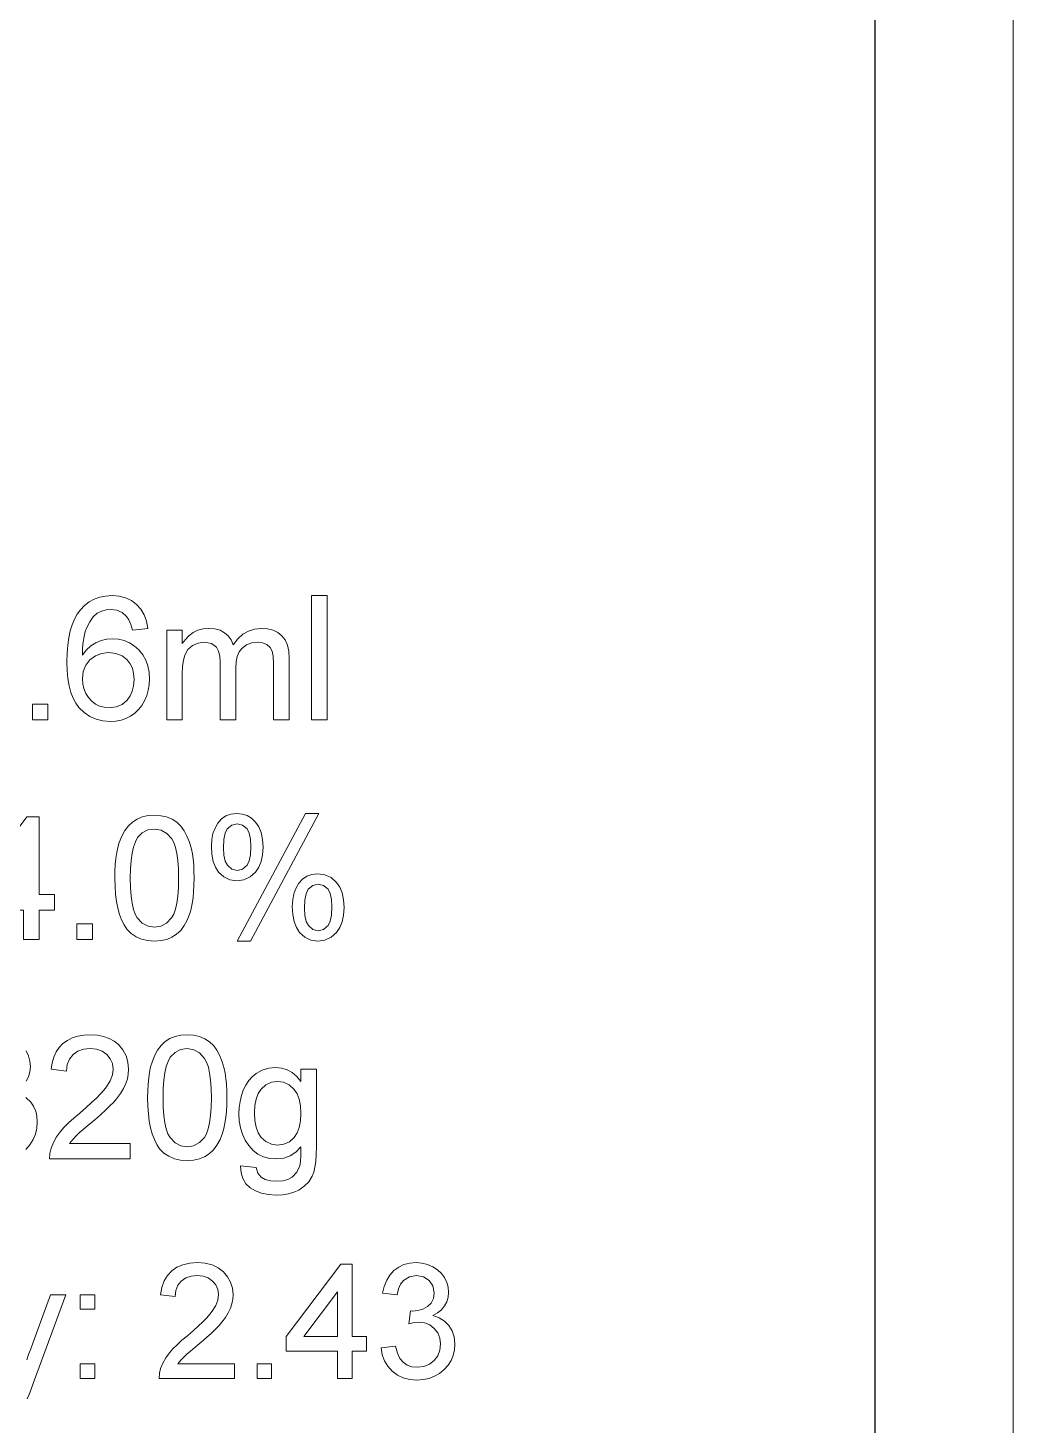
# Model space of a CAD drawing. Extents: x 0 to 297, y 0 to 420.
# Drawn here: x 261.3 to 297, y 44.5 to 95.2 of the extents above; entities that cross this region are included whole.
import ezdxf

# ---------------------------------------------------------------- set-up
doc = ezdxf.new("R2010")
doc.units = 0

msp = doc.modelspace()

# ---------------------------------------------------------------- linework, layer by layer
at = {"color": 7, "lineweight": 13}
msp.add_line((297, 0), (297, 420), dxfattribs=at)
at = {"color": 7, "lineweight": 30}
msp.add_line((292, 5), (292, 415), dxfattribs=at)
at = {"color": 7, "lineweight": 13}
for points in [[(265.621, 73.403), (265.059, 73.341), (265.002, 73.549), (264.932, 73.716), (264.848, 73.841), (264.685, 73.98), (264.499, 74.063), (264.289, 74.091), (264.115, 74.076), (263.948, 74.03), (263.789, 73.954), (263.643, 73.818), (263.515, 73.646), (263.404, 73.438), (263.349, 73.29), (263.306, 73.115), (263.274, 72.914), (263.254, 72.687), (263.246, 72.433), (263.39, 72.617), (263.554, 72.767), (263.737, 72.882), (263.934, 72.963), (264.137, 73.012), (264.346, 73.028), (264.562, 73.012), (264.764, 72.963), (264.954, 72.882), (265.13, 72.768), (265.293, 72.621), (265.434, 72.449), (265.543, 72.257), (265.621, 72.047), (265.668, 71.817), (265.684, 71.568), (265.672, 71.36), (265.637, 71.159), (265.58, 70.966), (265.499, 70.78), (265.398, 70.609), (265.28, 70.459), (265.145, 70.33), (264.992, 70.222), (264.826, 70.137), (264.648, 70.077), (264.46, 70.04), (264.261, 70.028), (263.992, 70.048), (263.744, 70.109), (263.517, 70.21), (263.31, 70.351), (263.123, 70.533), (263.007, 70.69), (262.908, 70.874), (262.827, 71.085), (262.764, 71.323), (262.719, 71.587), (262.693, 71.878), (262.684, 72.195), (262.691, 72.508), (262.714, 72.799), (262.752, 73.067), (262.806, 73.314), (262.875, 73.538), (262.959, 73.74), (263.058, 73.921), (263.173, 74.079), (263.324, 74.235), (263.491, 74.363), (263.674, 74.463), (263.875, 74.534), (264.091, 74.576), (264.324, 74.591), (264.582, 74.571), (264.815, 74.512), (265.023, 74.413), (265.208, 74.275), (265.363, 74.102), (265.484, 73.9), (265.57, 73.666)], [(271.559, 70.091), (271.559, 74.591), (272.121, 74.591), (272.121, 70.091)], [(266.309, 70.091), (266.309, 73.341), (266.871, 73.341), (266.871, 72.851), (266.981, 73.007), (267.113, 73.14), (267.267, 73.252), (267.439, 73.336), (267.626, 73.386), (267.828, 73.403), (268.048, 73.386), (268.24, 73.334), (268.404, 73.247), (268.539, 73.13), (268.645, 72.985), (268.721, 72.812), (268.886, 73.025), (269.069, 73.191), (269.272, 73.309), (269.493, 73.38), (269.733, 73.403), (269.963, 73.387), (270.165, 73.336), (270.339, 73.253), (270.484, 73.136), (270.599, 72.985), (270.68, 72.797), (270.73, 72.574), (270.746, 72.314), (270.746, 70.091), (270.184, 70.091), (270.184, 72.114), (270.17, 72.395), (270.13, 72.584), (270.054, 72.714), (269.935, 72.815), (269.782, 72.881), (269.604, 72.903), (269.389, 72.878), (269.199, 72.803), (269.035, 72.678), (268.936, 72.549), (268.865, 72.385), (268.823, 72.188), (268.809, 71.957), (268.809, 70.091), (268.246, 70.091), (268.246, 72.178), (268.231, 72.399), (268.186, 72.58), (268.112, 72.722), (267.935, 72.858), (267.673, 72.903), (267.45, 72.873), (267.245, 72.782), (267.075, 72.633), (266.959, 72.428), (266.91, 72.25), (266.881, 72.026), (266.871, 71.757), (266.871, 70.091)], [(263.246, 71.581), (263.26, 71.398), (263.303, 71.22), (263.374, 71.048), (263.47, 70.892), (263.584, 70.763), (263.718, 70.661), (263.869, 70.587), (264.035, 70.543), (264.218, 70.528), (264.469, 70.559), (264.686, 70.65), (264.87, 70.803), (264.98, 70.953), (265.058, 71.127), (265.105, 71.327), (265.121, 71.551), (265.106, 71.766), (265.059, 71.957), (264.982, 72.124), (264.873, 72.266), (264.688, 72.412), (264.462, 72.499), (264.195, 72.528), (263.944, 72.499), (263.72, 72.412), (263.522, 72.266), (263.369, 72.074), (263.277, 71.845)], [(261.434, 70.091), (261.434, 70.653), (261.996, 70.653), (261.996, 70.091)], [(261.111, 62.129), (261.111, 63.192), (259.111, 63.192), (259.111, 63.754), (261.236, 66.567), (261.674, 66.567), (261.674, 63.754), (262.236, 63.754), (262.236, 63.192), (261.674, 63.192), (261.674, 62.129)], [(264.424, 64.346), (264.428, 64.602), (264.442, 64.842), (264.464, 65.065), (264.495, 65.272), (264.536, 65.463), (264.585, 65.637), (264.675, 65.871), (264.785, 66.073), (264.914, 66.244), (265.063, 66.383), (265.232, 66.49), (265.421, 66.568), (265.631, 66.614), (265.861, 66.629), (266.09, 66.613), (266.302, 66.565), (266.499, 66.485), (266.675, 66.374), (266.822, 66.235), (266.942, 66.067), (267.041, 65.872), (267.127, 65.65), (267.2, 65.403), (267.235, 65.235), (267.263, 65.046), (267.283, 64.834), (267.295, 64.601), (267.299, 64.346), (267.294, 64.092), (267.281, 63.854), (267.259, 63.632), (267.228, 63.426), (267.188, 63.235), (267.14, 63.061), (267.05, 62.828), (266.941, 62.625), (266.812, 62.454), (266.663, 62.315), (266.494, 62.206), (266.304, 62.129), (266.093, 62.082), (265.861, 62.067), (265.617, 62.084), (265.395, 62.136), (265.195, 62.222), (265.017, 62.343), (264.86, 62.498), (264.758, 62.656), (264.669, 62.835), (264.594, 63.035), (264.533, 63.255), (264.485, 63.497), (264.451, 63.759), (264.431, 64.042)], [(267.924, 65.506), (267.939, 65.744), (267.983, 65.963), (268.057, 66.163), (268.16, 66.345), (268.292, 66.497), (268.449, 66.605), (268.634, 66.67), (268.845, 66.692), (269.042, 66.672), (269.222, 66.614), (269.384, 66.518), (269.528, 66.382), (269.647, 66.209), (269.731, 66), (269.782, 65.753), (269.799, 65.471), (269.782, 65.195), (269.73, 64.953), (269.645, 64.745), (269.525, 64.57), (269.329, 64.395), (269.104, 64.289), (268.851, 64.254), (268.6, 64.289), (268.38, 64.393), (268.188, 64.566), (268.073, 64.741), (267.99, 64.957), (267.94, 65.212)], [(268.863, 62.067), (271.334, 66.692), (271.821, 66.692), (269.35, 62.067)], [(264.986, 64.348), (264.993, 64.002), (265.014, 63.698), (265.049, 63.436), (265.098, 63.217), (265.162, 63.04), (265.239, 62.906), (265.42, 62.717), (265.628, 62.604), (265.861, 62.567), (266.095, 62.605), (266.302, 62.718), (266.484, 62.907), (266.561, 63.042), (266.624, 63.219), (266.673, 63.438), (266.708, 63.699), (266.729, 64.002), (266.736, 64.348), (266.729, 64.686), (266.709, 64.984), (266.675, 65.242), (266.628, 65.46), (266.566, 65.638), (266.492, 65.776), (266.312, 65.972), (266.1, 66.09), (265.855, 66.129), (265.623, 66.095), (265.421, 65.991), (265.248, 65.818), (265.168, 65.666), (265.103, 65.477), (265.052, 65.251), (265.015, 64.987), (264.994, 64.686)], [(268.859, 66.317), (268.663, 66.27), (268.503, 66.131), (268.424, 65.973), (268.377, 65.745), (268.361, 65.449), (268.377, 65.177), (268.425, 64.966), (268.505, 64.813), (268.665, 64.675), (268.859, 64.629), (269.058, 64.676), (269.219, 64.815), (269.298, 64.973), (269.345, 65.199), (269.361, 65.493), (269.345, 65.767), (269.297, 65.98), (269.218, 66.133), (269.056, 66.271)], [(270.861, 63.319), (270.876, 63.558), (270.92, 63.777), (270.994, 63.978), (271.097, 64.16), (271.228, 64.311), (271.387, 64.418), (271.572, 64.483), (271.784, 64.504), (272.043, 64.47), (272.27, 64.367), (272.466, 64.195), (272.584, 64.022), (272.669, 63.812), (272.719, 63.566), (272.736, 63.283), (272.719, 63.008), (272.668, 62.766), (272.583, 62.557), (272.463, 62.383), (272.267, 62.207), (272.041, 62.102), (271.787, 62.067), (271.537, 62.101), (271.316, 62.206), (271.125, 62.38), (271.01, 62.556), (270.927, 62.771), (270.878, 63.025)], [(271.799, 64.129), (271.601, 64.083), (271.44, 63.944), (271.362, 63.785), (271.315, 63.558), (271.299, 63.261), (271.315, 62.991), (271.363, 62.78), (271.442, 62.627), (271.602, 62.488), (271.796, 62.442), (271.996, 62.488), (272.157, 62.627), (272.236, 62.785), (272.283, 63.011), (272.299, 63.306), (272.283, 63.579), (272.235, 63.792), (272.155, 63.945), (271.994, 64.083)], [(263.049, 62.129), (263.049, 62.692), (263.611, 62.692), (263.611, 62.129)], [(264.986, 54.73), (264.986, 54.168), (262.049, 54.168), (262.061, 54.368), (262.11, 54.561), (262.196, 54.767), (262.311, 54.969), (262.455, 55.167), (262.588, 55.318), (262.749, 55.479), (262.938, 55.65), (263.156, 55.83), (263.383, 56.027), (263.583, 56.208), (263.757, 56.374), (263.904, 56.524), (264.024, 56.659), (264.119, 56.778), (264.253, 56.999), (264.334, 57.215), (264.361, 57.426), (264.336, 57.624), (264.259, 57.799), (264.132, 57.953), (263.963, 58.072), (263.764, 58.144), (263.534, 58.168), (263.292, 58.144), (263.084, 58.072), (262.911, 57.952), (262.78, 57.79), (262.701, 57.591), (262.674, 57.355), (262.111, 57.418), (262.147, 57.65), (262.208, 57.859), (262.294, 58.045), (262.406, 58.208), (262.542, 58.348), (262.702, 58.463), (262.882, 58.552), (263.083, 58.616), (263.304, 58.655), (263.546, 58.668), (263.79, 58.653), (264.013, 58.61), (264.214, 58.539), (264.394, 58.439), (264.553, 58.31), (264.715, 58.121), (264.831, 57.91), (264.901, 57.678), (264.924, 57.424), (264.913, 57.246), (264.879, 57.071), (264.823, 56.897), (264.741, 56.721), (264.63, 56.539), (264.489, 56.35), (264.382, 56.227), (264.248, 56.088), (264.087, 55.933), (263.899, 55.761), (263.684, 55.573), (263.459, 55.386), (263.276, 55.232), (263.136, 55.11), (263.038, 55.022), (262.896, 54.876), (262.782, 54.73)], [(265.611, 56.384), (265.616, 56.641), (265.629, 56.88), (265.652, 57.104), (265.683, 57.311), (265.723, 57.502), (265.772, 57.676), (265.863, 57.909), (265.972, 58.111), (266.102, 58.282), (266.25, 58.421), (266.419, 58.529), (266.608, 58.606), (266.818, 58.652), (267.049, 58.668), (267.277, 58.652), (267.49, 58.603), (267.687, 58.523), (267.862, 58.412), (268.01, 58.273), (268.129, 58.106), (268.229, 57.91), (268.314, 57.689), (268.387, 57.441), (268.423, 57.273), (268.451, 57.084), (268.47, 56.873), (268.482, 56.64), (268.486, 56.384), (268.482, 56.13), (268.469, 55.892), (268.446, 55.67), (268.416, 55.464), (268.376, 55.274), (268.327, 55.1), (268.238, 54.866), (268.128, 54.664), (267.999, 54.493), (267.851, 54.353), (267.681, 54.245), (267.491, 54.167), (267.281, 54.121), (267.049, 54.105), (266.805, 54.122), (266.583, 54.174), (266.382, 54.261), (266.204, 54.381), (266.048, 54.537), (265.945, 54.695), (265.857, 54.873), (265.782, 55.073), (265.72, 55.294), (265.673, 55.535), (265.639, 55.797), (265.618, 56.08)], [(266.174, 56.386), (266.181, 56.04), (266.202, 55.736), (266.237, 55.475), (266.286, 55.256), (266.349, 55.079), (266.426, 54.944), (266.608, 54.756), (266.815, 54.643), (267.049, 54.605), (267.282, 54.643), (267.49, 54.757), (267.671, 54.946), (267.748, 55.081), (267.812, 55.257), (267.861, 55.476), (267.896, 55.738), (267.917, 56.041), (267.924, 56.386), (267.917, 56.724), (267.897, 57.022), (267.863, 57.28), (267.815, 57.498), (267.754, 57.676), (267.679, 57.814), (267.5, 58.011), (267.288, 58.128), (267.043, 58.168), (266.811, 58.133), (266.608, 58.029), (266.435, 57.856), (266.356, 57.705), (266.29, 57.516), (266.239, 57.289), (266.203, 57.026), (266.181, 56.725)], [(268.986, 53.918), (269.549, 53.855), (269.611, 53.647), (269.731, 53.504), (269.882, 53.421), (270.065, 53.372), (270.28, 53.355), (270.511, 53.372), (270.704, 53.421), (270.859, 53.504), (271.03, 53.682), (271.135, 53.92), (271.158, 54.068), (271.171, 54.297), (271.174, 54.605), (270.987, 54.414), (270.778, 54.277), (270.547, 54.195), (270.295, 54.168), (270.045, 54.187), (269.819, 54.245), (269.616, 54.341), (269.437, 54.476), (269.282, 54.65), (269.153, 54.85), (269.053, 55.066), (268.981, 55.297), (268.938, 55.543), (268.924, 55.805), (268.934, 56.033), (268.964, 56.251), (269.014, 56.461), (269.084, 56.661), (269.174, 56.846), (269.281, 57.009), (269.407, 57.149), (269.551, 57.267), (269.766, 57.385), (270.005, 57.456), (270.268, 57.48), (270.48, 57.46), (270.676, 57.4), (270.858, 57.3), (271.023, 57.16), (271.174, 56.98), (271.174, 57.418), (271.736, 57.418), (271.736, 54.612), (271.73, 54.327), (271.712, 54.076), (271.681, 53.862), (271.638, 53.682), (271.582, 53.538), (271.459, 53.342), (271.296, 53.176), (271.093, 53.039), (270.916, 52.958), (270.72, 52.901), (270.504, 52.867), (270.269, 52.855), (269.993, 52.872), (269.745, 52.921), (269.524, 53.004), (269.331, 53.12), (269.176, 53.269), (269.066, 53.452), (269.003, 53.668)], [(269.486, 55.844), (269.501, 55.558), (269.546, 55.314), (269.621, 55.111), (269.727, 54.949), (269.9, 54.793), (270.101, 54.699), (270.329, 54.668), (270.555, 54.699), (270.756, 54.792), (270.931, 54.948), (271.037, 55.108), (271.113, 55.308), (271.159, 55.547), (271.174, 55.827), (271.158, 56.095), (271.111, 56.329), (271.033, 56.527), (270.923, 56.69), (270.745, 56.851), (270.544, 56.948), (270.32, 56.98), (270.1, 56.948), (269.903, 56.853), (269.729, 56.694), (269.623, 56.534), (269.547, 56.339), (269.501, 56.109)], [(268.768, 46.731), (268.768, 46.206), (266.027, 46.206), (266.038, 46.393), (266.084, 46.573), (266.164, 46.765), (266.272, 46.954), (266.406, 47.139), (266.53, 47.28), (266.68, 47.43), (266.857, 47.59), (267.06, 47.757), (267.272, 47.941), (267.459, 48.111), (267.621, 48.265), (267.758, 48.406), (267.871, 48.532), (267.958, 48.643), (268.084, 48.849), (268.16, 49.05), (268.185, 49.248), (268.161, 49.432), (268.09, 49.596), (267.971, 49.739), (267.814, 49.851), (267.628, 49.917), (267.413, 49.939), (267.187, 49.917), (266.993, 49.85), (266.831, 49.738), (266.709, 49.587), (266.636, 49.401), (266.61, 49.181), (266.085, 49.239), (266.13, 49.507), (266.212, 49.741), (266.331, 49.941), (266.487, 50.108), (266.677, 50.238), (266.896, 50.331), (267.145, 50.387), (267.424, 50.406), (267.705, 50.385), (267.956, 50.323), (268.176, 50.218), (268.364, 50.072), (268.515, 49.896), (268.623, 49.699), (268.688, 49.482), (268.71, 49.246), (268.699, 49.08), (268.668, 48.915), (268.616, 48.753), (268.54, 48.589), (268.436, 48.419), (268.304, 48.243), (268.205, 48.128), (268.079, 47.998), (267.929, 47.853), (267.753, 47.693), (267.552, 47.518), (267.343, 47.343), (267.172, 47.199), (267.041, 47.086), (266.949, 47.003), (266.818, 46.867), (266.711, 46.731)], [(272.502, 46.206), (272.502, 47.198), (270.635, 47.198), (270.635, 47.723), (272.618, 50.348), (273.027, 50.348), (273.027, 47.723), (273.552, 47.723), (273.552, 47.198), (273.027, 47.198), (273.027, 46.206)], [(274.077, 47.314), (274.602, 47.373), (274.671, 47.129), (274.763, 46.936), (274.88, 46.792), (275.023, 46.693), (275.195, 46.634), (275.397, 46.614), (275.635, 46.641), (275.838, 46.722), (276.007, 46.857), (276.134, 47.032), (276.21, 47.232), (276.235, 47.458), (276.21, 47.673), (276.135, 47.861), (276.01, 48.023), (275.847, 48.147), (275.657, 48.221), (275.439, 48.246), (275.28, 48.232), (275.086, 48.189), (275.142, 48.656), (275.221, 48.65), (275.415, 48.668), (275.595, 48.722), (275.761, 48.813), (275.895, 48.942), (275.975, 49.11), (276.002, 49.317), (275.957, 49.563), (275.823, 49.763), (275.619, 49.895), (275.364, 49.939), (275.108, 49.896), (274.899, 49.764), (274.79, 49.628), (274.71, 49.453), (274.66, 49.239), (274.135, 49.298), (274.195, 49.547), (274.284, 49.766), (274.401, 49.956), (274.547, 50.116), (274.718, 50.243), (274.908, 50.334), (275.118, 50.388), (275.347, 50.406), (275.561, 50.39), (275.764, 50.341), (275.955, 50.26), (276.125, 50.151), (276.267, 50.018), (276.379, 49.862), (276.461, 49.69), (276.51, 49.512), (276.527, 49.326), (276.51, 49.152), (276.462, 48.989), (276.381, 48.836), (276.269, 48.699), (276.126, 48.582), (275.951, 48.485), (276.181, 48.407), (276.378, 48.289), (276.541, 48.13), (276.663, 47.935), (276.736, 47.71), (276.76, 47.456), (276.744, 47.244), (276.697, 47.045), (276.619, 46.859), (276.509, 46.687), (276.368, 46.528), (276.204, 46.391), (276.022, 46.285), (275.824, 46.209), (275.61, 46.163), (275.379, 46.148), (275.121, 46.168), (274.885, 46.229), (274.673, 46.331), (274.483, 46.473), (274.324, 46.647), (274.203, 46.846), (274.121, 47.068)], [(263.168, 48.714), (263.168, 49.239), (263.693, 49.239), (263.693, 48.714)], [(272.502, 47.723), (272.502, 49.343), (271.278, 47.723)], [(263.168, 46.206), (263.168, 46.731), (263.693, 46.731), (263.693, 46.206)], [(269.585, 46.206), (269.585, 46.731), (270.11, 46.731), (270.11, 46.206)]]:
    msp.add_lwpolyline(points, close=True, dxfattribs=at)
for points in [[(261.204, 58.085), (261.291, 57.901), (261.344, 57.709), (261.361, 57.51), (261.344, 57.324), (261.292, 57.149), (261.206, 56.986)], [(261.202, 56.399), (261.376, 56.229), (261.479, 56.075), (261.553, 55.904), (261.597, 55.714), (261.611, 55.506), (261.594, 55.279), (261.544, 55.066), (261.46, 54.868), (261.343, 54.683), (261.192, 54.513)], [(261.227, 46.88), (261.297, 47.071), (261.372, 47.275), (261.451, 47.492), (262.088, 49.239), (262.643, 49.239), (261.516, 46.151), (261.407, 45.855), (261.315, 45.628), (261.241, 45.469)]]:
    msp.add_lwpolyline(points, dxfattribs=at)

doc.saveas('drawing.dxf')
